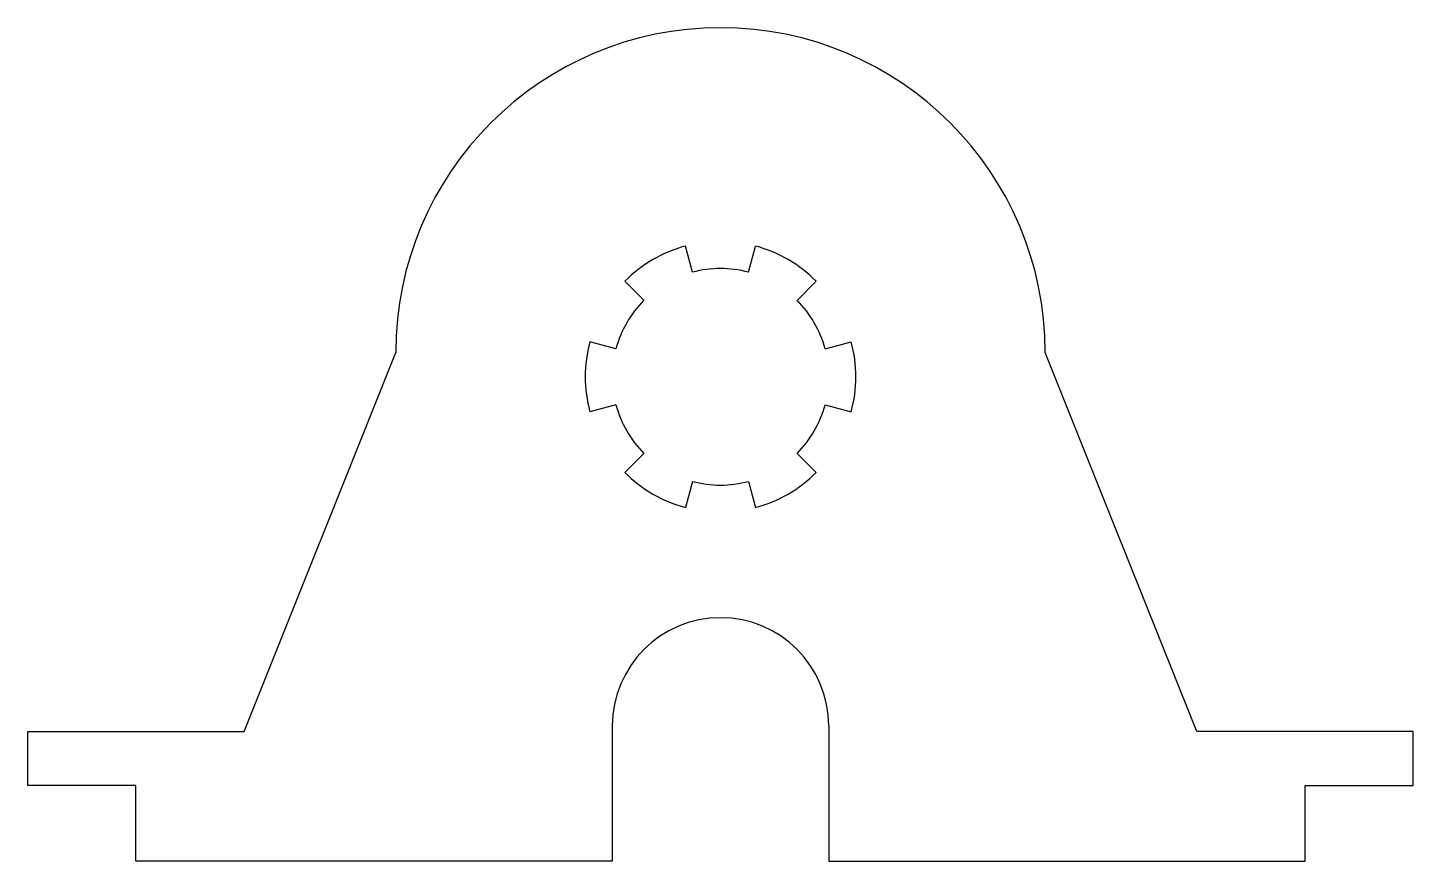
# Model space of a CAD drawing. Header units: millimetres. Extents: x 717 to 845, y 1346 to 1423.
import ezdxf

# ---------------------------------------------------------------- set-up
doc = ezdxf.new("R2010")
doc.units = ezdxf.units.MM

# ---------------------------------------------------------------- blocks, each defined once
blk = doc.blocks.new('*U1')
for p, q in [((3.13, 0.09), (2.48, 2.5)), ((-1.36, -2.5), (-3.13, -0.73))]:
    blk.add_line(p, q)
blk = doc.blocks.new('*U2')
at = {"color": 0, "linetype": 'ByBlock', "lineweight": -2}
for p, rotation in [((786.81, 1400.46), 299.9999999999999), ((770.23, 1390.57), 60.00000000000002), ((792.53, 1390.89), 240), ((775.94, 1380.99), 120), ((787.09, 1381.15), 180)]:
    blk.add_blockref('*U1', p, dxfattribs=dict(at, rotation=rotation))
blk.add_blockref('*U1', (775.66, 1400.3), dxfattribs=at)

msp = doc.modelspace()

# ---------------------------------------------------------------- linework, layer by layer
for p, q in [((737.38, 1357.98), (751.38, 1392.98)), ((825.38, 1357.98), (811.38, 1392.98)), ((771.38, 1358.48), (771.38, 1345.98)), ((791.38, 1358.48), (791.38, 1345.98)), ((717.38, 1352.98), (717.38, 1357.98)), ((717.38, 1357.98), (737.38, 1357.98)), ((845.38, 1357.98), (825.38, 1357.98)), ((845.38, 1352.98), (845.38, 1357.98)), ((727.38, 1352.98), (717.38, 1352.98)), ((727.38, 1345.98), (727.38, 1352.98)), ((835.38, 1345.98), (835.38, 1352.98)), ((835.38, 1352.98), (845.38, 1352.98)), ((771.38, 1345.98), (727.38, 1345.98)), ((791.38, 1345.98), (835.38, 1345.98))]:
    msp.add_line(p, q)
for centre, radius, start, end in [((781.38, 1392.98), 30, 0, 180), ((781.38, 1390.73), 12.5, 105, 135), ((781.38, 1390.73), 12.5, 45, 75), ((781.38, 1390.73), 10, 75, 105), ((781.38, 1390.73), 10, 135, 165), ((781.38, 1390.73), 10, 15, 45), ((781.38, 1390.73), 12.5, 165, 195), ((781.38, 1390.73), 12.5, 345, 15), ((781.38, 1390.73), 10, 195, 225), ((781.38, 1390.73), 10, 315, 345), ((781.38, 1390.73), 12.5, 225, 255), ((781.38, 1390.73), 12.5, 285, 315), ((781.38, 1390.73), 10, 255, 285), ((781.38, 1358.48), 10, 0, 180)]:
    msp.add_arc(centre, radius, start, end)

# ---------------------------------------------------------------- block references
msp.add_blockref('*U2', (0, 0))

doc.saveas('drawing.dxf')
